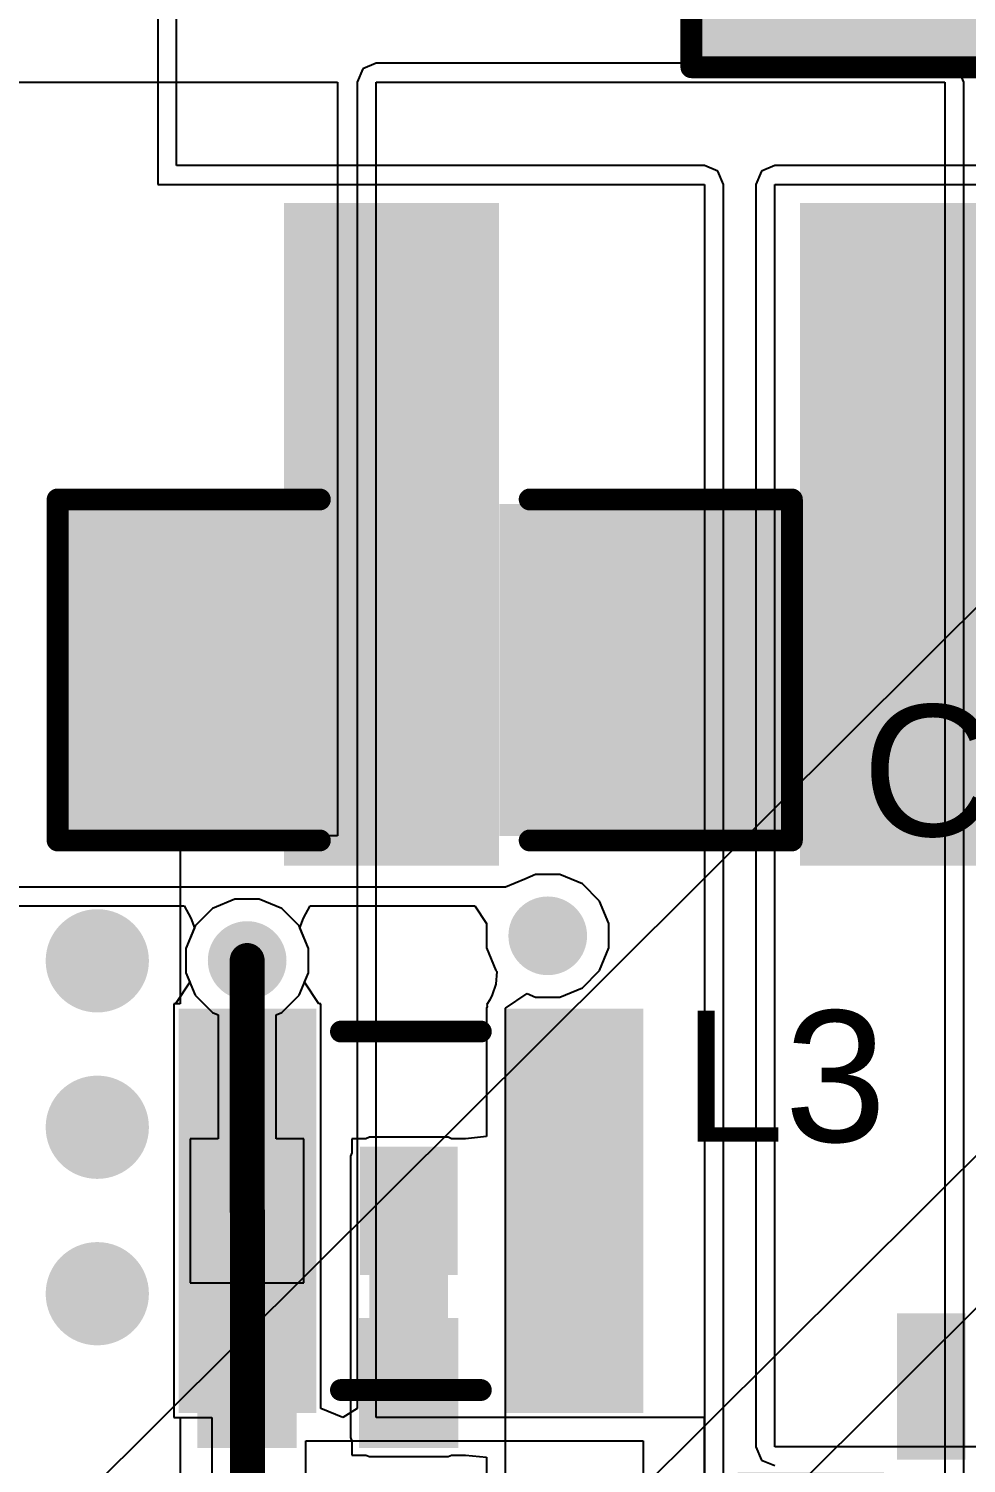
# Model space of a CAD drawing. Header units: millimetres. Extents: x -12 to 5428, y 0 to 5422.
# Drawn here: x 7.12 to 12.57, y 27.1 to 35.44 of the extents above; entities that cross this region are included whole.
import ezdxf

# ---------------------------------------------------------------- set-up
doc = ezdxf.new("R2010")
doc.units = ezdxf.units.MM
for name, color, linetype in [('BottomLayer', 5, 'Continuous'), ('BottomPaste', 16, 'Continuous'), ('BottomSolder', 6, 'Continuous'), ('TopLayer', 1, 'Continuous'), ('TopOverlay', 2, 'Continuous'), ('TopPaste', 8, 'Continuous'), ('TopSolder', 216, 'Continuous'), ('ViaHoleLayer', 16, 'Continuous')]:
    doc.layers.add(name, color=color, linetype=linetype)
doc.styles.add('Arial', font='', dxfattribs={"height": 0.2})
doc.styles.get('Arial').set_extended_font_data('Arial')

# ---------------------------------------------------------------- blocks, each defined once
blk = doc.blocks.new('C___1206_13')
at = {"layer": 'TopLayer'}
for points in [[(-2.032, 0.889), (-0.508, 0.889), (-0.508, -0.889), (-2.032, -0.889)], [(0.508, 0.889), (2.032, 0.889), (2.032, -0.889), (0.508, -0.889)]]:
    blk.add_hatch(color=1, dxfattribs=at).paths.add_polyline_path(points)
at = {"layer": 'TopPaste'}
for points in [[(-2.032, 0.889), (-0.508, 0.889), (-0.508, -0.889), (-2.032, -0.889)], [(0.508, 0.889), (2.032, 0.889), (2.032, -0.889), (0.508, -0.889)]]:
    blk.add_hatch(color=8, dxfattribs=at).paths.add_polyline_path(points)
at = {"layer": 'TopSolder'}
for points in [[(-2.107, 0.964), (-0.433, 0.964), (-0.433, -0.964), (-2.107, -0.964)], [(0.433, 0.964), (2.107, 0.964), (2.107, -0.964), (0.433, -0.964)]]:
    blk.add_hatch(color=216, dxfattribs=at).paths.add_polyline_path(points)
at = {"layer": 'TopOverlay', "const_width": 0.127}
for points in [[(-2.1336, 0.9906), (-0.6096, 0.9906)], [(-2.1336, 0.9906), (-2.1336, -0.9906)], [(0.6096, 0.9906), (2.1336, 0.9906)], [(2.1336, 0.9906), (2.1336, -0.9906)], [(-2.1336, -0.9906), (-0.6096, -0.9906)], [(0.6096, -0.9906), (2.1336, -0.9906)]]:
    blk.add_lwpolyline(points, dxfattribs=at)
at = {"layer": 'TopOverlay', "const_width": 0.0635}
for points in [[(-2.1653, 0.9906, 1), (-2.1018, 0.9906, 1)], [(-2.1653, 0.9906, 1), (-2.1018, 0.9906, 1)], [(-0.6413, 0.9906, 1), (-0.5778, 0.9906, 1)], [(0.5779, 0.9906, 1), (0.6414, 0.9906, 1)], [(2.1019, 0.9906, 1), (2.1654, 0.9906, 1)], [(2.1019, 0.9906, 1), (2.1654, 0.9906, 1)], [(-2.1653, -0.9906, 1), (-2.1018, -0.9906, 1)], [(-2.1653, -0.9906, 1), (-2.1018, -0.9906, 1)], [(-0.6413, -0.9906, 1), (-0.5778, -0.9906, 1)], [(0.5779, -0.9906, 1), (0.6414, -0.9906, 1)], [(2.1019, -0.9906, 1), (2.1654, -0.9906, 1)], [(2.1019, -0.9906, 1), (2.1654, -0.9906, 1)]]:
    blk.add_lwpolyline(points, format="xyb", close=True, dxfattribs=at)
blk = doc.blocks.new('26_VQFN_HR__4_5_4__33')
at = {"layer": 'TopSolder'}
for p in [(1.4551, 1.575), (1.4551, -2.5), (-1.7449, -2.5)]:
    blk.add_line(p, (-5420.4855, -5399.8047), dxfattribs=at)
blk = doc.blocks.new('16_QFN__3_3___B_36')
at = {"layer": 'BottomLayer'}
for points in [[(-0.875, 1.8), (-0.625, 1.8), (-0.625, 1.1), (-0.875, 1.1)], [(-0.375, 1.8), (-0.125, 1.8), (-0.125, 1.1), (-0.375, 1.1)], [(0.125, 1.8), (0.375, 1.8), (0.375, 1.1), (0.125, 1.1)], [(0.625, 1.8), (0.875, 1.8), (0.875, 1.1), (0.625, 1.1)], [(-1.8, 0.625), (-1.8, 0.875), (-1.1, 0.875), (-1.1, 0.625)], [(-0.85, 0.85), (0.85, 0.85), (0.85, -0.85), (-0.85, -0.85)], [(1.1, 0.625), (1.1, 0.875), (1.8, 0.875), (1.8, 0.625)], [(-1.8, 0.125), (-1.8, 0.375), (-1.1, 0.375), (-1.1, 0.125)], [(1.1, 0.125), (1.1, 0.375), (1.8, 0.375), (1.8, 0.125)], [(-1.8, -0.375), (-1.8, -0.125), (-1.1, -0.125), (-1.1, -0.375)], [(1.1, -0.375), (1.1, -0.125), (1.8, -0.125), (1.8, -0.375)], [(-1.8, -0.875), (-1.8, -0.625), (-1.1, -0.625), (-1.1, -0.875)], [(1.1, -0.875), (1.1, -0.625), (1.8, -0.625), (1.8, -0.875)], [(-0.875, -1.1), (-0.625, -1.1), (-0.625, -1.8), (-0.875, -1.8)], [(-0.375, -1.1), (-0.125, -1.1), (-0.125, -1.8), (-0.375, -1.8)], [(0.125, -1.1), (0.375, -1.1), (0.375, -1.8), (0.125, -1.8)], [(0.625, -1.1), (0.875, -1.1), (0.875, -1.8), (0.625, -1.8)]]:
    blk.add_hatch(color=5, dxfattribs=at).paths.add_polyline_path(points)
at = {"layer": 'BottomPaste'}
for points in [[(-0.875, 1.8), (-0.625, 1.8), (-0.625, 1.1), (-0.875, 1.1)], [(-0.375, 1.8), (-0.125, 1.8), (-0.125, 1.1), (-0.375, 1.1)], [(0.125, 1.8), (0.375, 1.8), (0.375, 1.1), (0.125, 1.1)], [(0.625, 1.8), (0.875, 1.8), (0.875, 1.1), (0.625, 1.1)], [(-1.8, 0.625), (-1.8, 0.875), (-1.1, 0.875), (-1.1, 0.625)], [(-0.85, 0.85), (0.85, 0.85), (0.85, -0.85), (-0.85, -0.85)], [(1.1, 0.625), (1.1, 0.875), (1.8, 0.875), (1.8, 0.625)], [(-1.8, 0.125), (-1.8, 0.375), (-1.1, 0.375), (-1.1, 0.125)], [(1.1, 0.125), (1.1, 0.375), (1.8, 0.375), (1.8, 0.125)], [(-1.8, -0.375), (-1.8, -0.125), (-1.1, -0.125), (-1.1, -0.375)], [(1.1, -0.375), (1.1, -0.125), (1.8, -0.125), (1.8, -0.375)], [(-1.8, -0.875), (-1.8, -0.625), (-1.1, -0.625), (-1.1, -0.875)], [(1.1, -0.875), (1.1, -0.625), (1.8, -0.625), (1.8, -0.875)], [(-0.875, -1.1), (-0.625, -1.1), (-0.625, -1.8), (-0.875, -1.8)], [(-0.375, -1.1), (-0.125, -1.1), (-0.125, -1.8), (-0.375, -1.8)], [(0.125, -1.1), (0.375, -1.1), (0.375, -1.8), (0.125, -1.8)], [(0.625, -1.1), (0.875, -1.1), (0.875, -1.8), (0.625, -1.8)]]:
    blk.add_hatch(color=16, dxfattribs=at).paths.add_polyline_path(points)
at = {"layer": 'BottomSolder'}
for points in [[(-0.95, 1.875), (-0.55, 1.875), (-0.55, 1.025), (-0.95, 1.025)], [(-0.45, 1.875), (-0.05, 1.875), (-0.05, 1.025), (-0.45, 1.025)], [(0.05, 1.875), (0.45, 1.875), (0.45, 1.025), (0.05, 1.025)], [(0.55, 1.875), (0.95, 1.875), (0.95, 1.025), (0.55, 1.025)], [(-1.875, 0.55), (-1.875, 0.95), (-1.025, 0.95), (-1.025, 0.55)], [(-0.925, 0.925), (0.925, 0.925), (0.925, -0.925), (-0.925, -0.925)], [(1.025, 0.55), (1.025, 0.95), (1.875, 0.95), (1.875, 0.55)], [(-1.875, 0.05), (-1.875, 0.45), (-1.025, 0.45), (-1.025, 0.05)], [(1.025, 0.05), (1.025, 0.45), (1.875, 0.45), (1.875, 0.05)], [(-1.875, -0.45), (-1.875, -0.05), (-1.025, -0.05), (-1.025, -0.45)], [(1.025, -0.45), (1.025, -0.05), (1.875, -0.05), (1.875, -0.45)], [(-1.875, -0.95), (-1.875, -0.55), (-1.025, -0.55), (-1.025, -0.95)], [(1.025, -0.95), (1.025, -0.55), (1.875, -0.55), (1.875, -0.95)], [(-0.95, -1.025), (-0.55, -1.025), (-0.55, -1.875), (-0.95, -1.875)], [(-0.45, -1.025), (-0.05, -1.025), (-0.05, -1.875), (-0.45, -1.875)], [(0.05, -1.025), (0.45, -1.025), (0.45, -1.875), (0.05, -1.875)], [(0.55, -1.025), (0.95, -1.025), (0.95, -1.875), (0.55, -1.875)]]:
    blk.add_hatch(color=6, dxfattribs=at).paths.add_polyline_path(points)
blk = doc.blocks.new('R___0402_B_41')
at = {"layer": 'BottomLayer'}
for points in [[(-0.2413, 0.3175), (-0.2413, -0.3175), (-0.6985, -0.3175), (-0.6985, 0.3175)], [(0.6985, 0.3175), (0.6985, -0.3175), (0.2413, -0.3175), (0.2413, 0.3175)]]:
    blk.add_hatch(color=5, dxfattribs=at).paths.add_polyline_path(points)
at = {"layer": 'BottomPaste'}
for points in [[(-0.2413, 0.3175), (-0.2413, -0.3175), (-0.6985, -0.3175), (-0.6985, 0.3175)], [(0.6985, 0.3175), (0.6985, -0.3175), (0.2413, -0.3175), (0.2413, 0.3175)]]:
    blk.add_hatch(color=16, dxfattribs=at).paths.add_polyline_path(points)
at = {"layer": 'BottomSolder'}
for points in [[(-0.1863, 0.3725), (-0.1863, -0.3725), (-0.7535, -0.3725), (-0.7535, 0.3725)], [(0.7535, 0.3725), (0.7535, -0.3725), (0.1863, -0.3725), (0.1863, 0.3725)]]:
    blk.add_hatch(color=6, dxfattribs=at).paths.add_polyline_path(points)
blk = doc.blocks.new('IND_1008__2520_M_______46')
at = {"layer": 'TopLayer'}
for points in [[(-1.275, 1.1), (-0.625, 1.1), (-0.625, -1.1), (-1.275, -1.1)], [(0.625, 1.1), (1.275, 1.1), (1.275, -1.1), (0.625, -1.1)]]:
    blk.add_hatch(color=1, dxfattribs=at).paths.add_polyline_path(points)
at = {"layer": 'TopPaste'}
for points in [[(-1.275, 1.1), (-0.625, 1.1), (-0.625, -1.1), (-1.275, -1.1)], [(0.625, 1.1), (1.275, 1.1), (1.275, -1.1), (0.625, -1.1)]]:
    blk.add_hatch(color=8, dxfattribs=at).paths.add_polyline_path(points)
at = {"layer": 'TopSolder'}
for points in [[(-1.35, 1.175), (-0.55, 1.175), (-0.55, -1.175), (-1.35, -1.175)], [(0.55, 1.175), (1.35, 1.175), (1.35, -1.175), (0.55, -1.175)]]:
    blk.add_hatch(color=216, dxfattribs=at).paths.add_polyline_path(points)
at = {"layer": 'TopOverlay', "const_width": 0.127}
for points in [[(-0.4064, 1.0414), (0.4064, 1.0414)], [(-0.4064, -1.0414), (0.4064, -1.0414)]]:
    blk.add_lwpolyline(points, dxfattribs=at)
at = {"layer": 'TopOverlay', "const_width": 0.0635}
for points in [[(-0.4381, 1.0414, 1), (-0.3746, 1.0414, 1)], [(0.3747, 1.0414, 1), (0.4382, 1.0414, 1)], [(-0.4381, -1.0414, 1), (-0.3746, -1.0414, 1)], [(0.3747, -1.0414, 1), (0.4382, -1.0414, 1)]]:
    blk.add_lwpolyline(points, format="xyb", close=True, dxfattribs=at)
blk = doc.blocks.new('C___0402_B_50')
at = {"layer": 'BottomLayer'}
for points in [[(-0.2413, 0.3175), (-0.2413, -0.3175), (-0.6985, -0.3175), (-0.6985, 0.3175)], [(0.6985, 0.3175), (0.6985, -0.3175), (0.2413, -0.3175), (0.2413, 0.3175)]]:
    blk.add_hatch(color=5, dxfattribs=at).paths.add_polyline_path(points)
at = {"layer": 'BottomPaste'}
for points in [[(-0.2413, 0.3175), (-0.2413, -0.3175), (-0.6985, -0.3175), (-0.6985, 0.3175)], [(0.6985, 0.3175), (0.6985, -0.3175), (0.2413, -0.3175), (0.2413, 0.3175)]]:
    blk.add_hatch(color=16, dxfattribs=at).paths.add_polyline_path(points)
at = {"layer": 'BottomSolder'}
for points in [[(-0.1813, 0.3775), (-0.1813, -0.3775), (-0.7585, -0.3775), (-0.7585, 0.3775)], [(0.7585, 0.3775), (0.7585, -0.3775), (0.1813, -0.3775), (0.1813, 0.3775)]]:
    blk.add_hatch(color=6, dxfattribs=at).paths.add_polyline_path(points)
blk = doc.blocks.new('WPN4020H1R0MT__B_115')
at = {"layer": 'BottomLayer'}
for points in [[(-2.05, 1.85), (-0.95, 1.85), (-0.95, -1.85), (-2.05, -1.85)], [(0.95, 1.85), (2.05, 1.85), (2.05, -1.85), (0.95, -1.85)]]:
    blk.add_hatch(color=5, dxfattribs=at).paths.add_polyline_path(points)
at = {"layer": 'BottomPaste'}
for points in [[(-2.05, 1.85), (-0.95, 1.85), (-0.95, -1.85), (-2.05, -1.85)], [(0.95, 1.85), (2.05, 1.85), (2.05, -1.85), (0.95, -1.85)]]:
    blk.add_hatch(color=16, dxfattribs=at).paths.add_polyline_path(points)
at = {"layer": 'BottomSolder'}
for points in [[(-2.125, 1.925), (-0.875, 1.925), (-0.875, -1.925), (-2.125, -1.925)], [(0.875, 1.925), (2.125, 1.925), (2.125, -1.925), (0.875, -1.925)]]:
    blk.add_hatch(color=6, dxfattribs=at).paths.add_polyline_path(points)
blk = doc.blocks.new('C___1206_189')
at = {"layer": 'TopLayer'}
for points in [[(-2.032, 0.889), (-0.508, 0.889), (-0.508, -0.889), (-2.032, -0.889)], [(0.508, 0.889), (2.032, 0.889), (2.032, -0.889), (0.508, -0.889)]]:
    blk.add_hatch(color=1, dxfattribs=at).paths.add_polyline_path(points)
at = {"layer": 'TopPaste'}
for points in [[(-2.032, 0.889), (-0.508, 0.889), (-0.508, -0.889), (-2.032, -0.889)], [(0.508, 0.889), (2.032, 0.889), (2.032, -0.889), (0.508, -0.889)]]:
    blk.add_hatch(color=8, dxfattribs=at).paths.add_polyline_path(points)
at = {"layer": 'TopSolder'}
for points in [[(-2.107, 0.964), (-0.433, 0.964), (-0.433, -0.964), (-2.107, -0.964)], [(0.433, 0.964), (2.107, 0.964), (2.107, -0.964), (0.433, -0.964)]]:
    blk.add_hatch(color=216, dxfattribs=at).paths.add_polyline_path(points)
at = {"layer": 'TopOverlay', "const_width": 0.127}
for points in [[(-2.1336, 0.9906), (-0.6096, 0.9906)], [(-2.1336, -0.9906), (-2.1336, 0.9906)], [(0.6096, 0.9906), (2.1336, 0.9906)], [(2.1336, -0.9906), (2.1336, 0.9906)], [(-2.1336, -0.9906), (-0.6096, -0.9906)], [(0.6096, -0.9906), (2.1336, -0.9906)]]:
    blk.add_lwpolyline(points, dxfattribs=at)
at = {"layer": 'TopOverlay', "const_width": 0.0635}
for points in [[(-2.1654, 0.9906, 1), (-2.1019, 0.9906, 1)], [(-2.1654, 0.9906, 1), (-2.1019, 0.9906, 1)], [(-0.6414, 0.9906, 1), (-0.5779, 0.9906, 1)], [(0.5778, 0.9906, 1), (0.6413, 0.9906, 1)], [(2.1018, 0.9906, 1), (2.1653, 0.9906, 1)], [(2.1018, 0.9906, 1), (2.1653, 0.9906, 1)], [(-2.1654, -0.9906, 1), (-2.1019, -0.9906, 1)], [(-2.1654, -0.9906, 1), (-2.1019, -0.9906, 1)], [(-0.6414, -0.9906, 1), (-0.5779, -0.9906, 1)], [(0.5778, -0.9906, 1), (0.6413, -0.9906, 1)], [(2.1018, -0.9906, 1), (2.1653, -0.9906, 1)], [(2.1018, -0.9906, 1), (2.1653, -0.9906, 1)]]:
    blk.add_lwpolyline(points, format="xyb", close=True, dxfattribs=at)

msp = doc.modelspace()

# ---------------------------------------------------------------- hatches: boundary and pattern name
at = {"layer": 'BottomLayer'}
h = msp.add_hatch(color=5, dxfattribs=at)
edge = h.paths.add_edge_path()
edge.add_arc((10.138, 30.1681), 0.2286, 0, 360)
h = msp.add_hatch(color=5, dxfattribs=at)
edge = h.paths.add_edge_path()
edge.add_arc((7.5204, 30.0229), 0.3, 0, 360)
h = msp.add_hatch(color=5, dxfattribs=at)
edge = h.paths.add_edge_path()
edge.add_arc((8.3913, 30.0246), 0.2286, 0, 360)
h = msp.add_hatch(color=5, dxfattribs=at)
edge = h.paths.add_edge_path()
edge.add_arc((7.5204, 29.0558), 0.3, 0, 360)
msp.add_hatch(color=5, dxfattribs=at).paths.add_polyline_path([(9.1014, 27.2529), (9.5586, 27.2529), (9.5586, 28.8879), (9.1014, 28.8879)])
h = msp.add_hatch(color=5, dxfattribs=at)
edge = h.paths.add_edge_path()
edge.add_arc((7.5204, 28.0887), 0.3, 0, 360)
at = {"layer": 'TopLayer'}
h = msp.add_hatch(color=1, dxfattribs=at)
edge = h.paths.add_edge_path()
edge.add_arc((10.138, 30.1681), 0.2286, 0, 360)
h = msp.add_hatch(color=1, dxfattribs=at)
edge = h.paths.add_edge_path()
edge.add_arc((7.5204, 30.0229), 0.3, 0, 360)
h = msp.add_hatch(color=1, dxfattribs=at)
edge = h.paths.add_edge_path()
edge.add_arc((8.3913, 30.0246), 0.2286, 0, 360)
h = msp.add_hatch(color=1, dxfattribs=at)
edge = h.paths.add_edge_path()
edge.add_arc((7.5204, 29.0558), 0.3, 0, 360)
h = msp.add_hatch(color=1, dxfattribs=at)
edge = h.paths.add_edge_path()
edge.add_arc((7.5204, 28.0887), 0.3, 0, 360)
at = {"layer": 'ViaHoleLayer'}
h = msp.add_hatch(color=16, dxfattribs=at)
edge = h.paths.add_edge_path()
edge.add_arc((10.138, 30.1681), 0.1016, 0, 360)
h = msp.add_hatch(color=16, dxfattribs=at)
edge = h.paths.add_edge_path()
edge.add_arc((7.5204, 30.0229), 0.15, 0, 360)
h = msp.add_hatch(color=16, dxfattribs=at)
edge = h.paths.add_edge_path()
edge.add_arc((8.3913, 30.0246), 0.1016, 0, 360)
h = msp.add_hatch(color=16, dxfattribs=at)
edge = h.paths.add_edge_path()
edge.add_arc((7.5204, 29.0558), 0.15, 0, 360)
h = msp.add_hatch(color=16, dxfattribs=at)
edge = h.paths.add_edge_path()
edge.add_arc((7.5204, 28.0887), 0.15, 0, 360)

# ---------------------------------------------------------------- linework, layer by layer
at = {"layer": 'BottomLayer'}
for p, q in [((7.8716, 39.266), (7.8716, 34.5336)), ((7.9816, 34.6436), (7.9816, 39.266)), ((11.0486, 34.6436), (7.9816, 34.6436)), ((11.1263, 34.6114), (11.0486, 34.6436)), ((11.1585, 34.5336), (11.1263, 34.6114)), ((11.3796, 34.6114), (11.3474, 34.5336)), ((11.4573, 34.6436), (11.3796, 34.6114)), ((12.7797, 34.6436), (11.4573, 34.6436)), ((7.8716, 34.5336), (11.0486, 34.5336)), ((11.0486, 34.5336), (11.0486, 24.9689)), ((11.1585, 26.1798), (11.1585, 34.5336)), ((11.3474, 34.5336), (11.3474, 27.1999)), ((11.4573, 27.1999), (11.4573, 34.5336)), ((11.4573, 34.5336), (12.7797, 34.5336)), ((10.0673, 30.5237), (10.004, 30.4975)), ((10.2088, 30.5237), (10.0673, 30.5237)), ((10.3395, 30.4696), (10.2088, 30.5237)), ((9.8919, 30.4516), (6.7135, 30.4516)), ((10.004, 30.4975), (9.8919, 30.4516)), ((9.8919, 30.4516), (9.8919, 30.4516)), ((9.8919, 30.4516), (9.8919, 30.4516)), ((10.4395, 30.3696), (10.3395, 30.4696)), ((6.7135, 30.3416), (8.0258, 30.3416)), ((8.0258, 30.3416), (8.0647, 30.2714)), ((8.7178, 30.2714), (8.7568, 30.3416)), ((8.7568, 30.3416), (9.7138, 30.3416)), ((9.7138, 30.3416), (9.7824, 30.2389)), ((10.4936, 30.2389), (10.4395, 30.3696)), ((8.0647, 30.2714), (8.0851, 30.2146)), ((8.6975, 30.2146), (8.7178, 30.2714)), ((8.0851, 30.2146), (8.0357, 30.0953)), ((8.7469, 30.0953), (8.6975, 30.2146)), ((9.7824, 30.2389), (9.7824, 30.0974)), ((10.4936, 30.0974), (10.4936, 30.2389)), ((8.0357, 30.0953), (8.0357, 29.9539)), ((8.7469, 29.9539), (8.7469, 30.0953)), ((9.7824, 30.0974), (9.8366, 29.9667)), ((10.4395, 29.9667), (10.4936, 30.0974)), ((8.0357, 29.9539), (8.0898, 29.8232)), ((8.6927, 29.8232), (8.7469, 29.9539)), ((9.8428, 29.9605), (9.8356, 29.8876)), ((9.8366, 29.9667), (9.8428, 29.9605)), ((10.3395, 29.8667), (10.4395, 29.9667)), ((9.8356, 29.8876), (9.8142, 29.8255)), ((10.2088, 29.8125), (10.3395, 29.8667)), ((8.0898, 29.8232), (8.1898, 29.7232)), ((8.5927, 29.7232), (8.6927, 29.8232)), ((9.7863, 29.7581), (9.7819, 29.7477)), ((9.8019, 29.7958), (9.7841, 29.7692)), ((9.7841, 29.7692), (9.7863, 29.7581)), ((9.8142, 29.8255), (9.8019, 29.7958)), ((9.8919, 29.7477), (10.0189, 29.8326)), ((10.0189, 29.8326), (10.0673, 29.8125)), ((10.0673, 29.8125), (10.2088, 29.8125)), ((8.1898, 29.7232), (8.2229, 29.7094)), ((8.2229, 29.7094), (8.2229, 28.9895)), ((8.5596, 29.7094), (8.5927, 29.7232)), ((8.5596, 28.9895), (8.5596, 29.7094)), ((9.7819, 29.7477), (9.7819, 29.0022)), ((9.8919, 24.9689), (9.8919, 29.7477)), ((8.2229, 28.9895), (8.06, 28.9895)), ((8.06, 28.9895), (8.06, 28.1513)), ((8.7204, 28.9895), (8.5596, 28.9895)), ((8.7204, 28.1513), (8.7204, 28.9895)), ((9.0812, 28.9895), (8.9998, 28.9895)), ((8.9998, 28.9895), (8.9998, 28.9081)), ((9.1014, 28.9978), (9.0812, 28.9895)), ((9.5586, 28.9978), (9.1014, 28.9978)), ((9.5788, 28.9895), (9.5586, 28.9978)), ((9.6549, 28.9895), (9.5788, 28.9895)), ((9.6602, 28.9895), (9.6549, 28.9895)), ((9.7819, 29.0022), (9.6602, 28.9895)), ((8.9998, 28.9081), (8.9914, 28.8879)), ((8.9914, 28.8879), (8.9914, 27.2529)), ((8.06, 28.1513), (8.7204, 28.1513)), ((8.9914, 27.2529), (8.9998, 27.2327)), ((8.9998, 27.2327), (8.9998, 27.1513)), ((11.3474, 27.1999), (11.3796, 27.1221)), ((12.9922, 27.1999), (11.4573, 27.1999)), ((8.9998, 27.1513), (9.0812, 27.1513)), ((9.0812, 27.1513), (9.1014, 27.1429)), ((9.1014, 27.1429), (9.5586, 27.1429)), ((9.5586, 27.1429), (9.5788, 27.1513)), ((9.5788, 27.1513), (9.6549, 27.1513)), ((9.6549, 27.1513), (9.6602, 27.1513)), ((9.6602, 27.1513), (9.7819, 27.1385)), ((9.7819, 27.1385), (9.7819, 24.9689)), ((11.3796, 27.1221), (11.4573, 27.0899))]:
    msp.add_line(p, q, dxfattribs=at)
at = {"layer": 'BottomLayer', "const_width": 0.127}
for points in [[(8.3913, 28.5704), (8.3913, 30.0246)], [(8.3902, 28.5704), (8.3913, 28.5704)]]:
    msp.add_lwpolyline(points, dxfattribs=at)
at = {"layer": 'BottomLayer', "const_width": 0.0635}
for points in [[(8.3595, 30.0246, 1), (8.423, 30.0246, 1)], [(8.3585, 28.5704, 1), (8.422, 28.5704, 1)], [(8.3595, 28.5704, 1), (8.423, 28.5704, 1)], [(8.3595, 28.5704, 1), (8.423, 28.5704, 1)]]:
    msp.add_lwpolyline(points, format="xyb", close=True, dxfattribs=at)
at = {"layer": 'TopLayer'}
for p, q in [((9.0627, 35.206), (9.0305, 35.1282)), ((9.1405, 35.2382), (9.0627, 35.206)), ((12.4455, 35.2382), (9.1405, 35.2382)), ((12.5233, 35.206), (12.4455, 35.2382)), ((12.5555, 35.1282), (12.5233, 35.206)), ((5.0879, 35.1282), (8.9154, 35.1282)), ((8.9154, 35.1282), (8.9154, 30.7486)), ((9.0305, 35.1282), (9.0305, 27.4217)), ((9.1405, 27.3688), (9.1405, 35.1282)), ((9.1405, 35.1282), (12.4455, 35.1282)), ((12.4455, 35.1282), (12.4456, 24.8937)), ((12.5555, 24.8937), (12.5555, 35.1282)), ((8.9154, 30.7486), (8.001, 30.7486)), ((8.001, 30.7486), (8.001, 29.772)), ((8.3205, 30.3802), (8.1898, 30.3261)), ((8.462, 30.3802), (8.3205, 30.3802)), ((8.5927, 30.3261), (8.462, 30.3802)), ((8.1898, 30.3261), (8.0898, 30.226)), ((8.6927, 30.226), (8.5927, 30.3261)), ((8.0898, 30.226), (8.0357, 30.0953)), ((8.7469, 30.0953), (8.6927, 30.226)), ((8.0357, 30.0953), (8.0357, 29.9539)), ((8.7469, 29.9539), (8.7469, 30.0953)), ((8.0357, 29.9539), (8.0584, 29.899)), ((8.7241, 29.899), (8.7469, 29.9539)), ((8.0584, 29.899), (7.9751, 29.772)), ((8.8075, 29.772), (8.7241, 29.899)), ((7.9751, 29.772), (7.9661, 29.772)), ((7.9661, 29.772), (7.9661, 27.3688)), ((8.001, 29.772), (7.9661, 29.772)), ((7.9661, 29.772), (7.9661, 27.3688)), ((8.8193, 29.772), (8.8075, 29.772)), ((8.8193, 27.4219), (8.8193, 29.772)), ((7.9661, 27.3688), (8.1855, 27.3688)), ((7.9661, 27.3688), (8.001, 27.3688)), ((8.001, 27.3688), (8.001, 26.0659)), ((8.1855, 27.3688), (8.1855, 26.1143)), ((8.9463, 27.3704), (8.8193, 27.4219)), ((9.0305, 27.4217), (8.9463, 27.3704)), ((11.0486, 27.3688), (9.1405, 27.3688)), ((11.0486, 25.6552), (11.0486, 27.3688)), ((8.733, 25.9923), (8.733, 27.2341)), ((8.733, 27.2341), (10.6934, 27.2341)), ((10.6934, 27.2341), (10.6934, 26.8701))]:
    msp.add_line(p, q, dxfattribs=at)
at = {"layer": 'TopLayer', "const_width": 0.2032}
for points in [[(8.3913, 28.5718), (8.3913, 30.0246)], [(8.3913, 28.5718), (8.3927, 28.5704)], [(8.3927, 26.0285), (8.3927, 28.5704)]]:
    msp.add_lwpolyline(points, dxfattribs=at)
at = {"layer": 'TopLayer', "const_width": 0.1016}
for points in [[(8.3405, 30.0246, 1), (8.4421, 30.0246, 1)], [(8.3405, 28.5718, 1), (8.4421, 28.5718, 1)], [(8.3405, 28.5718, 1), (8.4421, 28.5718, 1)], [(8.3419, 28.5704, 1), (8.4435, 28.5704, 1)], [(8.3419, 28.5704, 1), (8.4435, 28.5704, 1)]]:
    msp.add_lwpolyline(points, format="xyb", close=True, dxfattribs=at)

# ---------------------------------------------------------------- block references
for name, p, rotation in [('26_VQFN_HR__4_5_4__33', (7.0412, 22.5656), 180), ('C___1206_13', (11.9634, 37.3482), 90), ('WPN4020H1R0MT__B_115', (10.7297, 32.5016), 180), ('R___0402_B_41', (8.8601, 28.5704), 180), ('16_QFN__3_3___B_36', (13.1172, 26.0999), 180)]:
    msp.add_blockref(name, p, dxfattribs=dict(rotation=rotation))
for name, p in [('C___1206_189', (9.4234, 31.7128)), ('IND_1008__2520_M_______46', (9.3427, 28.5704)), ('C___0402_B_50', (8.8601, 27.5704))]:
    msp.add_blockref(name, p)

# ---------------------------------------------------------------- texts
at = {"layer": 'TopOverlay', "style": 'Arial'}
for s, p in [('C34', (11.9637, 30.7477)), ('L3', (10.9222, 28.9714))]:
    msp.add_text(s, height=0.762, dxfattribs=at).set_placement(p)

doc.saveas('drawing.dxf')
